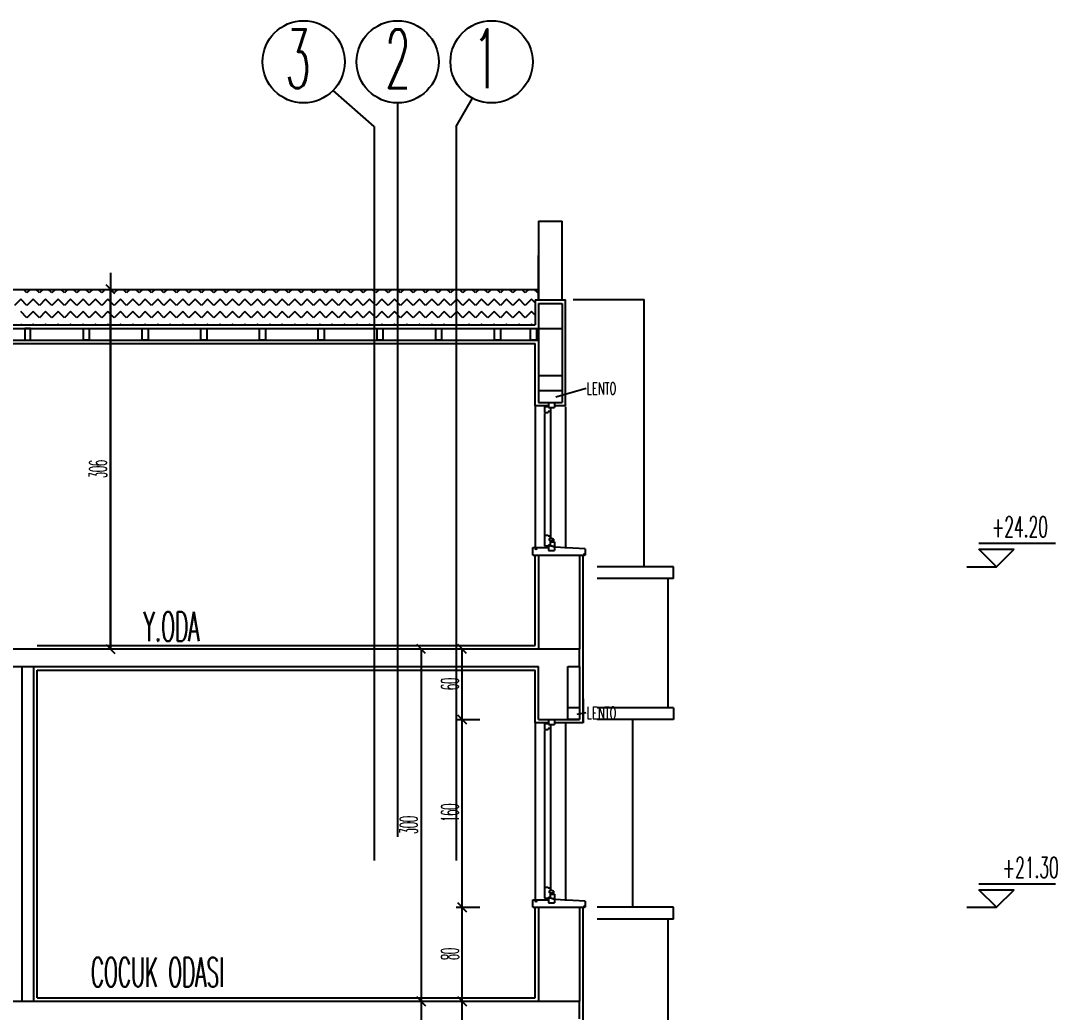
# Model space of a CAD drawing. Extents: x 78 to 306, y -397 to 18.
# Drawn here: x 278.864 to 279.0405, y -396.4504 to -396.2816 of the extents above; entities that cross this region are included whole.
import ezdxf

# ---------------------------------------------------------------- set-up
doc = ezdxf.new("R2010")
doc.units = 0
doc.header["$LTSCALE"] = 0.5
doc.header["$MEASUREMENT"] = 0
doc.linetypes.add('DASHDOT2', pattern=[0.5, 0.25, -0.125, 0, -0.125])
doc.layers.get('0').update_dxf_attribs({"linetype": 'CONTINUOUS'})
for name, color, linetype in [('AKS', 5, 'DASHDOT2'), ('DUVAR', 6, 'CONTINUOUS'), ('KAPI', 1, 'CONTINUOUS'), ('KOLON', 4, 'CONTINUOUS'), ('MERDIVEN', 3, 'CONTINUOUS'), ('OLCU', 31, 'CONTINUOUS'), ('SIVA', 7, 'CONTINUOUS'), ('TARAMA', 8, 'CONTINUOUS'), ('TEFRIS', 11, 'CONTINUOUS'), ('YESIL', 73, 'CONTINUOUS')]:
    doc.layers.add(name, color=color, linetype=linetype)
doc.styles.add('OLCU', font='romans.shx', dxfattribs={"width": 0.6, "height": 0.125})
doc.styles.add('OLCUIC', font='ROMANS.SHX', dxfattribs={"width": 0.4, "height": 0.15})

msp = doc.modelspace()

# ---------------------------------------------------------------- linework, layer by layer
at = {"color": 0, "linetype": 'ByBlock'}
for p, q in [((278.87999, -396.32806), (278.87849, -396.32656)), ((278.87849, -396.38781), (278.87999, -396.38931)), ((278.93289, -396.38931), (278.93139, -396.38781)), ((278.93989, -396.38931), (278.93839, -396.38781)), ((278.93839, -396.39981), (278.93989, -396.40131)), ((278.93989, -396.40131), (278.93839, -396.39981)), ((278.93839, -396.43181), (278.93989, -396.43331)), ((278.93989, -396.43331), (278.93839, -396.43181)), ((278.93139, -396.44781), (278.93289, -396.44931)), ((278.93289, -396.44931), (278.93139, -396.44781)), ((278.93839, -396.44781), (278.93989, -396.44931)), ((278.93989, -396.44931), (278.93839, -396.44781))]:
    msp.add_line(p, q, dxfattribs=at)
at = {"layer": 'AKS'}
for p, q in [((278.92414, -396.29956), (278.91714, -396.29347)), ((278.92814, -396.29556), (278.92814, -396.94956)), ((278.93814, -396.29956), (278.94089, -396.29476)), ((278.92414, -396.29956), (278.92414, -396.94956)), ((278.93814, -396.29956), (278.93814, -396.94956))]:
    msp.add_line(p, q, dxfattribs=at)
at = {"layer": 'DUVAR'}
for p, q in [((278.95214, -396.37256), (278.95214, -396.38856)), ((278.95214, -396.37256), (278.95914, -396.37256)), ((278.95214, -396.37256), (278.95914, -396.37256)), ((278.95914, -396.37256), (278.95914, -396.38856)), ((278.86414, -396.39156), (278.86414, -396.44856)), ((278.86614, -396.39156), (278.86614, -396.44856)), ((278.95914, -396.39856), (278.95714, -396.39856)), ((278.95914, -396.40056), (278.95714, -396.40056)), ((278.95214, -396.43256), (278.95214, -396.44856)), ((278.95214, -396.43256), (278.95914, -396.43256)), ((278.95214, -396.43256), (278.95914, -396.43256)), ((278.95914, -396.43256), (278.95914, -396.44856))]:
    msp.add_line(p, q, dxfattribs=at)
at = {"layer": 'DUVAR', "ltscale": 1.5}
for p, q in [((278.95214, -396.37256), (278.95914, -396.37256)), ((278.95214, -396.37256), (278.95914, -396.37256)), ((278.95214, -396.43256), (278.95914, -396.43256)), ((278.95214, -396.43256), (278.95914, -396.43256))]:
    msp.add_line(p, q, dxfattribs=at)
at = {"layer": 'DUVAR', "ltscale": 1.4}
for p in [(278.95914, -396.39156), (278.95714, -396.40056)]:
    msp.add_line(p, (278.95914, -396.40056), dxfattribs=at)
at = {"layer": 'KAPI', "ltscale": 1.4}
for p, q in [((278.95214, -396.31572), (278.95214, -396.32912)), ((278.95214, -396.31572), (278.95614, -396.31572)), ((278.95614, -396.32902), (278.95614, -396.31572)), ((278.79874, -396.32731), (278.95214, -396.32731))]:
    msp.add_line(p, q, dxfattribs=at)
at = {"layer": 'KAPI'}
for p, q in [((278.79814, -396.33396), (278.95214, -396.33396)), ((278.79814, -396.33596), (278.95214, -396.33596)), ((278.95154, -396.34716), (278.95154, -396.37128)), ((278.95154, -396.34716), (278.95154, -396.37128)), ((278.95674, -396.34733), (278.95674, -396.37145)), ((278.95318, -396.34843), (278.95318, -396.36915)), ((278.95318, -396.34843), (278.95318, -396.36915)), ((278.9542, -396.34817), (278.9542, -396.36932)), ((278.9542, -396.34817), (278.9542, -396.36932)), ((278.95114, -396.37128), (278.95148, -396.37128)), ((278.95114, -396.37256), (278.95114, -396.37128)), ((278.95114, -396.37128), (278.95148, -396.37128)), ((278.95114, -396.37256), (278.95114, -396.37128)), ((278.95148, -396.37143), (278.95148, -396.37128)), ((278.95148, -396.37143), (278.95148, -396.37128)), ((278.95151, -396.37128), (278.95187, -396.37128)), ((278.95151, -396.37128), (278.95187, -396.37128)), ((278.95191, -396.37143), (278.95191, -396.37128)), ((278.95191, -396.37128), (278.95386, -396.37128)), ((278.95191, -396.37143), (278.95191, -396.37128)), ((278.95191, -396.37128), (278.95386, -396.37128)), ((278.96009, -396.37149), (278.95488, -396.37124)), ((278.96009, -396.37149), (278.95488, -396.37124)), ((278.96009, -396.37149), (278.96009, -396.37256)), ((278.96009, -396.37149), (278.96009, -396.37256)), ((278.95114, -396.37256), (278.95214, -396.37256)), ((278.95114, -396.37256), (278.95214, -396.37256)), ((278.95914, -396.37256), (278.95984, -396.37256)), ((278.95914, -396.37256), (278.95984, -396.37256)), ((278.95998, -396.37256), (278.95983, -396.37256)), ((278.95998, -396.37256), (278.95983, -396.37256)), ((278.95999, -396.37239), (278.95999, -396.37256)), ((278.95999, -396.37239), (278.95999, -396.37256)), ((278.95999, -396.37256), (278.96009, -396.37256)), ((278.95999, -396.37256), (278.96009, -396.37256)), ((278.95154, -396.40116), (278.95154, -396.43128)), ((278.95154, -396.40116), (278.95154, -396.43128)), ((278.95674, -396.40133), (278.95674, -396.43145)), ((278.95318, -396.40243), (278.95318, -396.42915)), ((278.95318, -396.40243), (278.95318, -396.42915)), ((278.9542, -396.40217), (278.9542, -396.42932)), ((278.9542, -396.40217), (278.9542, -396.42932)), ((278.95114, -396.43128), (278.95148, -396.43128)), ((278.95114, -396.43256), (278.95114, -396.43128)), ((278.95114, -396.43128), (278.95148, -396.43128)), ((278.95114, -396.43256), (278.95114, -396.43128)), ((278.95148, -396.43143), (278.95148, -396.43128)), ((278.95148, -396.43143), (278.95148, -396.43128)), ((278.95151, -396.43128), (278.95187, -396.43128)), ((278.95151, -396.43128), (278.95187, -396.43128)), ((278.95191, -396.43143), (278.95191, -396.43128)), ((278.95191, -396.43128), (278.95386, -396.43128)), ((278.95191, -396.43143), (278.95191, -396.43128)), ((278.95191, -396.43128), (278.95386, -396.43128)), ((278.96009, -396.43149), (278.95488, -396.43124)), ((278.96009, -396.43149), (278.95488, -396.43124)), ((278.96009, -396.43149), (278.96009, -396.43256)), ((278.96009, -396.43149), (278.96009, -396.43256)), ((278.95114, -396.43256), (278.95214, -396.43256)), ((278.95114, -396.43256), (278.95214, -396.43256)), ((278.95914, -396.43256), (278.95984, -396.43256)), ((278.95914, -396.43256), (278.95984, -396.43256)), ((278.95998, -396.43256), (278.95983, -396.43256)), ((278.95998, -396.43256), (278.95983, -396.43256)), ((278.95999, -396.43239), (278.95999, -396.43256)), ((278.95999, -396.43239), (278.95999, -396.43256)), ((278.95999, -396.43256), (278.96009, -396.43256)), ((278.95999, -396.43256), (278.96009, -396.43256))]:
    msp.add_line(p, q, dxfattribs=at)
for centre, radius, start, end in [((278.9517, -396.37131), 0.000242, 208.773, 331.227), ((278.9517, -396.37131), 0.000242, 208.773, 331.227), ((278.95999, -396.37256), 0.00017, 90, 180), ((278.95999, -396.37256), 0.00017, 90, 180), ((278.9517, -396.43131), 0.000242, 208.773, 331.227), ((278.9517, -396.43131), 0.000242, 208.773, 331.227), ((278.95999, -396.43256), 0.00017, 90, 180), ((278.95999, -396.43256), 0.00017, 90, 180)]:
    msp.add_arc(centre, radius, start, end, dxfattribs=at)
at = {"layer": 'KOLON'}
for p, q in [((278.95214, -396.32972), (278.95214, -396.34656)), ((278.95214, -396.32972), (278.95614, -396.32972)), ((278.95614, -396.32972), (278.95614, -396.34656)), ((278.95214, -396.33396), (278.95614, -396.33396)), ((278.95214, -396.34196), (278.95614, -396.34196)), ((278.95214, -396.34456), (278.95614, -396.34456)), ((278.95214, -396.34656), (278.95614, -396.34656)), ((278.79314, -396.38856), (278.95914, -396.38856)), ((278.95914, -396.39156), (278.95914, -396.38856)), ((278.84014, -396.39156), (278.95214, -396.39156)), ((278.95214, -396.40056), (278.95214, -396.39156)), ((278.95714, -396.39156), (278.95914, -396.39156)), ((278.95714, -396.40056), (278.95714, -396.39156)), ((278.95214, -396.40056), (278.95714, -396.40056)), ((278.79314, -396.44856), (278.95914, -396.44856)), ((278.95914, -396.45156), (278.95914, -396.44856))]:
    msp.add_line(p, q, dxfattribs=at)
at = {"layer": 'MERDIVEN', "ltscale": 1.4}
for p, q in [((278.95214, -396.32912), (278.95214, -396.32545)), ((278.95614, -396.32912), (278.95614, -396.32545)), ((278.86564, -396.33396), (278.86464, -396.33396)), ((278.86464, -396.33396), (278.86464, -396.33596)), ((278.86564, -396.33596), (278.86564, -396.33396)), ((278.87464, -396.33396), (278.87564, -396.33396)), ((278.87464, -396.33596), (278.87464, -396.33396)), ((278.87564, -396.33396), (278.87564, -396.33596)), ((278.88464, -396.33396), (278.88564, -396.33396)), ((278.88464, -396.33596), (278.88464, -396.33396)), ((278.88564, -396.33396), (278.88564, -396.33596)), ((278.89464, -396.33396), (278.89564, -396.33396)), ((278.89464, -396.33596), (278.89464, -396.33396)), ((278.89564, -396.33396), (278.89564, -396.33596)), ((278.90464, -396.33396), (278.90564, -396.33396)), ((278.90464, -396.33596), (278.90464, -396.33396)), ((278.90564, -396.33396), (278.90564, -396.33596)), ((278.91464, -396.33396), (278.91564, -396.33396)), ((278.91464, -396.33596), (278.91464, -396.33396)), ((278.91564, -396.33396), (278.91564, -396.33596)), ((278.92464, -396.33396), (278.92564, -396.33396)), ((278.92464, -396.33596), (278.92464, -396.33396)), ((278.92564, -396.33396), (278.92564, -396.33596)), ((278.93464, -396.33396), (278.93564, -396.33396)), ((278.93464, -396.33596), (278.93464, -396.33396)), ((278.93564, -396.33396), (278.93564, -396.33596)), ((278.94464, -396.33396), (278.94564, -396.33396)), ((278.94464, -396.33596), (278.94464, -396.33396)), ((278.94564, -396.33396), (278.94564, -396.33596)), ((278.95079, -396.33396), (278.95179, -396.33396)), ((278.95079, -396.33596), (278.95079, -396.33396)), ((278.95179, -396.33396), (278.95179, -396.33596)), ((278.86464, -396.33596), (278.86564, -396.33596)), ((278.87564, -396.33596), (278.87464, -396.33596)), ((278.88564, -396.33596), (278.88464, -396.33596)), ((278.89564, -396.33596), (278.89464, -396.33596)), ((278.90564, -396.33596), (278.90464, -396.33596)), ((278.91564, -396.33596), (278.91464, -396.33596)), ((278.92564, -396.33596), (278.92464, -396.33596)), ((278.93564, -396.33596), (278.93464, -396.33596)), ((278.94564, -396.33596), (278.94464, -396.33596)), ((278.95179, -396.33596), (278.95079, -396.33596))]:
    msp.add_line(p, q, dxfattribs=at)
at = {"layer": 'MERDIVEN'}
for p, q in [((278.95318, -396.34724), (278.95318, -396.34826)), ((278.95318, -396.34724), (278.95386, -396.34724)), ((278.95318, -396.34724), (278.95318, -396.34826)), ((278.95318, -396.34724), (278.95386, -396.34724)), ((278.95386, -396.34656), (278.95386, -396.34741)), ((278.95386, -396.34656), (278.95386, -396.34741)), ((278.95386, -396.34741), (278.95488, -396.34741)), ((278.95386, -396.34741), (278.9542, -396.34741)), ((278.95386, -396.34741), (278.95488, -396.34741)), ((278.95386, -396.34741), (278.9542, -396.34741)), ((278.9542, -396.34741), (278.9542, -396.34809)), ((278.9542, -396.34741), (278.9542, -396.34741)), ((278.9542, -396.34741), (278.9542, -396.34809)), ((278.9542, -396.34741), (278.9542, -396.34741)), ((278.95488, -396.34656), (278.95488, -396.34741)), ((278.95488, -396.34656), (278.95488, -396.34741)), ((278.95318, -396.34826), (278.95378, -396.34826)), ((278.95318, -396.34826), (278.95378, -396.34826)), ((278.9542, -396.34809), (278.95378, -396.34809)), ((278.95378, -396.34809), (278.95378, -396.34826)), ((278.9542, -396.34809), (278.95378, -396.34809)), ((278.95378, -396.34809), (278.95378, -396.34826)), ((278.95318, -396.36915), (278.95378, -396.36915)), ((278.95318, -396.36915), (278.95318, -396.37102)), ((278.95318, -396.36915), (278.95378, -396.36915)), ((278.95318, -396.36915), (278.95318, -396.37102)), ((278.95378, -396.36932), (278.95378, -396.36915)), ((278.95378, -396.36932), (278.95378, -396.36915)), ((278.9542, -396.36932), (278.95378, -396.36932)), ((278.9542, -396.36932), (278.95378, -396.36932)), ((278.95395, -396.36974), (278.95395, -396.37008)), ((278.9542, -396.36974), (278.95395, -396.36974)), ((278.95395, -396.36974), (278.95395, -396.37008)), ((278.9542, -396.36974), (278.95395, -396.36974)), ((278.9542, -396.37008), (278.95395, -396.37008)), ((278.9542, -396.37008), (278.95395, -396.37008)), ((278.9542, -396.36932), (278.9542, -396.36974)), ((278.9542, -396.36932), (278.9542, -396.36974)), ((278.95471, -396.36983), (278.9542, -396.36966)), ((278.95471, -396.36983), (278.9542, -396.36966)), ((278.9542, -396.37008), (278.9542, -396.37034)), ((278.9542, -396.37008), (278.9542, -396.37034)), ((278.95471, -396.37017), (278.9542, -396.37017)), ((278.95471, -396.37017), (278.9542, -396.37017)), ((278.9542, -396.37034), (278.95488, -396.37034)), ((278.9542, -396.37085), (278.9542, -396.37034)), ((278.9542, -396.37034), (278.95488, -396.37034)), ((278.9542, -396.37085), (278.9542, -396.37034)), ((278.95471, -396.36983), (278.95471, -396.37017)), ((278.95471, -396.36983), (278.95471, -396.37017)), ((278.95488, -396.37034), (278.95488, -396.37114)), ((278.95488, -396.37034), (278.95488, -396.37114)), ((278.95318, -396.37102), (278.95386, -396.37102)), ((278.95318, -396.37102), (278.95386, -396.37102)), ((278.95386, -396.37085), (278.95386, -396.37136)), ((278.95386, -396.37085), (278.9542, -396.37085)), ((278.95386, -396.37085), (278.95386, -396.37136)), ((278.95386, -396.37085), (278.9542, -396.37085)), ((278.95386, -396.37093), (278.95412, -396.37093)), ((278.95386, -396.37093), (278.95412, -396.37093)), ((278.95386, -396.37136), (278.95386, -396.37178)), ((278.95386, -396.37136), (278.95386, -396.37178)), ((278.95386, -396.37178), (278.95488, -396.37178)), ((278.95386, -396.37178), (278.95488, -396.37178)), ((278.95488, -396.37117), (278.95488, -396.37144)), ((278.95488, -396.37117), (278.95488, -396.37144)), ((278.95488, -396.37144), (278.95488, -396.37178)), ((278.95488, -396.37144), (278.95488, -396.37178)), ((278.95318, -396.40124), (278.95318, -396.40226)), ((278.95318, -396.40124), (278.95386, -396.40124)), ((278.95318, -396.40124), (278.95318, -396.40226)), ((278.95318, -396.40124), (278.95386, -396.40124)), ((278.9542, -396.40209), (278.95378, -396.40209)), ((278.95378, -396.40209), (278.95378, -396.40226)), ((278.9542, -396.40209), (278.95378, -396.40209)), ((278.95378, -396.40209), (278.95378, -396.40226)), ((278.95386, -396.40056), (278.95386, -396.40141)), ((278.95386, -396.40056), (278.95386, -396.40141)), ((278.95386, -396.40141), (278.95488, -396.40141)), ((278.95386, -396.40141), (278.9542, -396.40141)), ((278.95386, -396.40141), (278.95488, -396.40141)), ((278.95386, -396.40141), (278.9542, -396.40141)), ((278.9542, -396.40141), (278.9542, -396.40209)), ((278.9542, -396.40141), (278.9542, -396.40141)), ((278.9542, -396.40141), (278.9542, -396.40209)), ((278.9542, -396.40141), (278.9542, -396.40141)), ((278.95488, -396.40056), (278.95488, -396.40141)), ((278.95488, -396.40056), (278.95488, -396.40141)), ((278.95318, -396.40226), (278.95378, -396.40226)), ((278.95318, -396.40226), (278.95378, -396.40226)), ((278.95318, -396.42915), (278.95378, -396.42915)), ((278.95318, -396.42915), (278.95318, -396.43102)), ((278.95318, -396.42915), (278.95378, -396.42915)), ((278.95318, -396.42915), (278.95318, -396.43102)), ((278.95378, -396.42932), (278.95378, -396.42915)), ((278.95378, -396.42932), (278.95378, -396.42915)), ((278.9542, -396.42932), (278.95378, -396.42932)), ((278.9542, -396.42932), (278.95378, -396.42932)), ((278.95395, -396.42974), (278.95395, -396.43008)), ((278.9542, -396.42974), (278.95395, -396.42974)), ((278.95395, -396.42974), (278.95395, -396.43008)), ((278.9542, -396.42974), (278.95395, -396.42974)), ((278.9542, -396.43008), (278.95395, -396.43008)), ((278.9542, -396.43008), (278.95395, -396.43008)), ((278.9542, -396.42932), (278.9542, -396.42974)), ((278.9542, -396.42932), (278.9542, -396.42974)), ((278.95471, -396.42983), (278.9542, -396.42966)), ((278.95471, -396.42983), (278.9542, -396.42966)), ((278.9542, -396.43008), (278.9542, -396.43034)), ((278.9542, -396.43008), (278.9542, -396.43034)), ((278.95471, -396.43017), (278.9542, -396.43017)), ((278.95471, -396.43017), (278.9542, -396.43017)), ((278.9542, -396.43034), (278.95488, -396.43034)), ((278.9542, -396.43085), (278.9542, -396.43034)), ((278.9542, -396.43034), (278.95488, -396.43034)), ((278.9542, -396.43085), (278.9542, -396.43034)), ((278.95471, -396.42983), (278.95471, -396.43017)), ((278.95471, -396.42983), (278.95471, -396.43017)), ((278.95488, -396.43034), (278.95488, -396.43114)), ((278.95488, -396.43034), (278.95488, -396.43114)), ((278.95318, -396.43102), (278.95386, -396.43102)), ((278.95318, -396.43102), (278.95386, -396.43102)), ((278.95386, -396.43085), (278.95386, -396.43136)), ((278.95386, -396.43085), (278.9542, -396.43085)), ((278.95386, -396.43085), (278.95386, -396.43136)), ((278.95386, -396.43085), (278.9542, -396.43085)), ((278.95386, -396.43093), (278.95412, -396.43093)), ((278.95386, -396.43093), (278.95412, -396.43093)), ((278.95386, -396.43136), (278.95386, -396.43178)), ((278.95386, -396.43136), (278.95386, -396.43178)), ((278.95386, -396.43178), (278.95488, -396.43178)), ((278.95386, -396.43178), (278.95488, -396.43178)), ((278.95488, -396.43117), (278.95488, -396.43144)), ((278.95488, -396.43117), (278.95488, -396.43144)), ((278.95488, -396.43144), (278.95488, -396.43178)), ((278.95488, -396.43144), (278.95488, -396.43178))]:
    msp.add_line(p, q, dxfattribs=at)
at = {"layer": 'OLCU', "ltscale": 1.4}
for p, q in [((278.95214, -396.32545), (278.95214, -396.32156)), ((278.95614, -396.32545), (278.95614, -396.32156))]:
    msp.add_line(p, q, dxfattribs=at)
at = {"layer": 'OLCU'}
for p, q in [((279.02714, -396.37056), (279.04014, -396.37056)), ((279.03014, -396.37456), (279.02714, -396.37156)), ((279.02714, -396.37156), (279.03314, -396.37156)), ((279.03014, -396.37456), (279.03314, -396.37156)), ((279.02506, -396.37456), (279.03014, -396.37456)), ((279.02714, -396.42856), (279.04014, -396.42856)), ((279.03014, -396.43256), (279.02714, -396.42956)), ((279.02714, -396.42956), (279.03314, -396.42956)), ((279.03014, -396.43256), (279.03314, -396.42956)), ((279.02506, -396.43256), (279.03014, -396.43256))]:
    msp.add_line(p, q, dxfattribs=at)
at = {"layer": 'SIVA', "ltscale": 1.4}
for p, q in [((278.95154, -396.32912), (278.95154, -396.33336)), ((278.95154, -396.32912), (278.95674, -396.32912)), ((278.95674, -396.34716), (278.95674, -396.32912)), ((278.79874, -396.33336), (278.95154, -396.33336)), ((278.84074, -396.33656), (278.95154, -396.33656)), ((278.95154, -396.34716), (278.95154, -396.33656)), ((278.95154, -396.38796), (278.95154, -396.37256)), ((278.95974, -396.38856), (278.95974, -396.37256)), ((278.86674, -396.38796), (278.95154, -396.38796)), ((278.95974, -396.40116), (278.95974, -396.38856)), ((278.86674, -396.44796), (278.86674, -396.39216)), ((278.86674, -396.39216), (278.95154, -396.39216)), ((278.95154, -396.40116), (278.95154, -396.39216)), ((278.95154, -396.40116), (278.95154, -396.39547)), ((278.95974, -396.39707), (278.95974, -396.40116)), ((278.95974, -396.39707), (278.95974, -396.40116)), ((278.95974, -396.40116), (278.95488, -396.40116)), ((278.95974, -396.40116), (278.95488, -396.40116)), ((278.95154, -396.44796), (278.95154, -396.43256)), ((278.95974, -396.44856), (278.95974, -396.43256)), ((278.86674, -396.44796), (278.95154, -396.44796)), ((278.95974, -396.46116), (278.95974, -396.44856))]:
    msp.add_line(p, q, dxfattribs=at)
at = {"layer": 'SIVA'}
for p, q in [((278.95386, -396.34716), (278.95154, -396.34716)), ((278.95386, -396.34716), (278.95154, -396.34716)), ((278.95674, -396.34716), (278.95488, -396.34716)), ((278.95386, -396.40116), (278.95154, -396.40116)), ((278.95386, -396.40116), (278.95154, -396.40116)), ((278.95974, -396.40116), (278.95488, -396.40116)), ((278.95974, -396.40116), (278.95488, -396.40116))]:
    msp.add_line(p, q, dxfattribs=at)
at = {"layer": 'TARAMA', "ltscale": 1.4}
for p, q in [((278.86503, -396.32792), (278.86441, -396.32731)), ((278.86564, -396.32731), (278.86503, -396.32792)), ((278.86715, -396.32792), (278.86654, -396.32731)), ((278.86776, -396.32731), (278.86715, -396.32792)), ((278.86927, -396.32792), (278.86866, -396.32731)), ((278.86988, -396.32731), (278.86927, -396.32792)), ((278.87139, -396.32792), (278.87078, -396.32731)), ((278.872, -396.32731), (278.87139, -396.32792)), ((278.87351, -396.32792), (278.8729, -396.32731)), ((278.87412, -396.32731), (278.87351, -396.32792)), ((278.87563, -396.32792), (278.87502, -396.32731)), ((278.87624, -396.32731), (278.87563, -396.32792)), ((278.87775, -396.32792), (278.87714, -396.32731)), ((278.87836, -396.32731), (278.87775, -396.32792)), ((278.87987, -396.32792), (278.87926, -396.32731)), ((278.88048, -396.32731), (278.87987, -396.32792)), ((278.882, -396.32792), (278.88139, -396.32731)), ((278.88261, -396.32731), (278.882, -396.32792)), ((278.88412, -396.32792), (278.88351, -396.32731)), ((278.88473, -396.32731), (278.88412, -396.32792)), ((278.88624, -396.32792), (278.88563, -396.32731)), ((278.88685, -396.32731), (278.88624, -396.32792)), ((278.88836, -396.32792), (278.88775, -396.32731)), ((278.88897, -396.32731), (278.88836, -396.32792)), ((278.89048, -396.32792), (278.88987, -396.32731)), ((278.89109, -396.32731), (278.89048, -396.32792)), ((278.8926, -396.32792), (278.89199, -396.32731)), ((278.89321, -396.32731), (278.8926, -396.32792)), ((278.89472, -396.32792), (278.89411, -396.32731)), ((278.89533, -396.32731), (278.89472, -396.32792)), ((278.89684, -396.32792), (278.89623, -396.32731)), ((278.89746, -396.32731), (278.89684, -396.32792)), ((278.89897, -396.32792), (278.89836, -396.32731)), ((278.89958, -396.32731), (278.89897, -396.32792)), ((278.90109, -396.32792), (278.90048, -396.32731)), ((278.9017, -396.32731), (278.90109, -396.32792)), ((278.90321, -396.32792), (278.9026, -396.32731)), ((278.90382, -396.32731), (278.90321, -396.32792)), ((278.90533, -396.32792), (278.90472, -396.32731)), ((278.90594, -396.32731), (278.90533, -396.32792)), ((278.90745, -396.32792), (278.90684, -396.32731)), ((278.90806, -396.32731), (278.90745, -396.32792)), ((278.90957, -396.32792), (278.90896, -396.32731)), ((278.91018, -396.32731), (278.90957, -396.32792)), ((278.91169, -396.32792), (278.91108, -396.32731)), ((278.9123, -396.32731), (278.91169, -396.32792)), ((278.91382, -396.32792), (278.91321, -396.32731)), ((278.91443, -396.32731), (278.91382, -396.32792)), ((278.91594, -396.32792), (278.91533, -396.32731)), ((278.91655, -396.32731), (278.91594, -396.32792)), ((278.91806, -396.32792), (278.91745, -396.32731)), ((278.91867, -396.32731), (278.91806, -396.32792)), ((278.92018, -396.32792), (278.91957, -396.32731)), ((278.92079, -396.32731), (278.92018, -396.32792)), ((278.9223, -396.32792), (278.92169, -396.32731)), ((278.92291, -396.32731), (278.9223, -396.32792)), ((278.92442, -396.32792), (278.92381, -396.32731)), ((278.92503, -396.32731), (278.92442, -396.32792)), ((278.92654, -396.32792), (278.92593, -396.32731)), ((278.92715, -396.32731), (278.92654, -396.32792)), ((278.92866, -396.32792), (278.92805, -396.32731)), ((278.92928, -396.32731), (278.92866, -396.32792)), ((278.93079, -396.32792), (278.93018, -396.32731)), ((278.9314, -396.32731), (278.93079, -396.32792)), ((278.93291, -396.32792), (278.9323, -396.32731)), ((278.93352, -396.32731), (278.93291, -396.32792)), ((278.93503, -396.32792), (278.93442, -396.32731)), ((278.93564, -396.32731), (278.93503, -396.32792)), ((278.93715, -396.32792), (278.93654, -396.32731)), ((278.93776, -396.32731), (278.93715, -396.32792)), ((278.93927, -396.32792), (278.93866, -396.32731)), ((278.93988, -396.32731), (278.93927, -396.32792)), ((278.94139, -396.32792), (278.94078, -396.32731)), ((278.942, -396.32731), (278.94139, -396.32792)), ((278.94351, -396.32792), (278.9429, -396.32731)), ((278.94412, -396.32731), (278.94351, -396.32792)), ((278.94564, -396.32792), (278.94502, -396.32731)), ((278.94625, -396.32731), (278.94564, -396.32792)), ((278.94776, -396.32792), (278.94715, -396.32731)), ((278.94837, -396.32731), (278.94776, -396.32792)), ((278.94988, -396.32792), (278.94927, -396.32731)), ((278.95049, -396.32731), (278.94988, -396.32792)), ((278.952, -396.32792), (278.95139, -396.32731)), ((278.95214, -396.32778), (278.952, -396.32792)), ((278.86396, -396.32898), (278.8629, -396.33004)), ((278.86503, -396.33004), (278.86396, -396.32898)), ((278.86609, -396.32898), (278.86503, -396.33004)), ((278.86715, -396.33004), (278.86609, -396.32898)), ((278.86821, -396.32898), (278.86715, -396.33004)), ((278.86927, -396.33004), (278.86821, -396.32898)), ((278.87033, -396.32898), (278.86927, -396.33004)), ((278.87139, -396.33004), (278.87033, -396.32898)), ((278.87245, -396.32898), (278.87139, -396.33004)), ((278.87351, -396.33004), (278.87245, -396.32898)), ((278.87457, -396.32898), (278.87351, -396.33004)), ((278.87563, -396.33004), (278.87457, -396.32898)), ((278.87669, -396.32898), (278.87563, -396.33004)), ((278.87775, -396.33004), (278.87669, -396.32898)), ((278.87881, -396.32898), (278.87775, -396.33004)), ((278.87987, -396.33004), (278.87881, -396.32898)), ((278.88093, -396.32898), (278.87987, -396.33004)), ((278.882, -396.33004), (278.88093, -396.32898)), ((278.88306, -396.32898), (278.882, -396.33004)), ((278.88412, -396.33004), (278.88306, -396.32898)), ((278.88518, -396.32898), (278.88412, -396.33004)), ((278.88624, -396.33004), (278.88518, -396.32898)), ((278.8873, -396.32898), (278.88624, -396.33004)), ((278.88836, -396.33004), (278.8873, -396.32898)), ((278.88942, -396.32898), (278.88836, -396.33004)), ((278.89048, -396.33004), (278.88942, -396.32898)), ((278.89154, -396.32898), (278.89048, -396.33004)), ((278.8926, -396.33004), (278.89154, -396.32898)), ((278.89366, -396.32898), (278.8926, -396.33004)), ((278.89472, -396.33004), (278.89366, -396.32898)), ((278.89578, -396.32898), (278.89472, -396.33004)), ((278.89684, -396.33004), (278.89578, -396.32898)), ((278.89791, -396.32898), (278.89684, -396.33004)), ((278.89897, -396.33004), (278.89791, -396.32898)), ((278.90003, -396.32898), (278.89897, -396.33004)), ((278.90109, -396.33004), (278.90003, -396.32898)), ((278.90215, -396.32898), (278.90109, -396.33004)), ((278.90321, -396.33004), (278.90215, -396.32898)), ((278.90427, -396.32898), (278.90321, -396.33004)), ((278.90533, -396.33004), (278.90427, -396.32898)), ((278.90639, -396.32898), (278.90533, -396.33004)), ((278.90745, -396.33004), (278.90639, -396.32898)), ((278.90851, -396.32898), (278.90745, -396.33004)), ((278.90957, -396.33004), (278.90851, -396.32898)), ((278.91063, -396.32898), (278.90957, -396.33004)), ((278.91169, -396.33004), (278.91063, -396.32898)), ((278.91275, -396.32898), (278.91169, -396.33004)), ((278.91382, -396.33004), (278.91275, -396.32898)), ((278.91488, -396.32898), (278.91382, -396.33004)), ((278.91594, -396.33004), (278.91488, -396.32898)), ((278.917, -396.32898), (278.91594, -396.33004)), ((278.91806, -396.33004), (278.917, -396.32898)), ((278.91912, -396.32898), (278.91806, -396.33004)), ((278.92018, -396.33004), (278.91912, -396.32898)), ((278.92124, -396.32898), (278.92018, -396.33004)), ((278.9223, -396.33004), (278.92124, -396.32898)), ((278.92336, -396.32898), (278.9223, -396.33004)), ((278.92442, -396.33004), (278.92336, -396.32898)), ((278.92548, -396.32898), (278.92442, -396.33004)), ((278.92654, -396.33004), (278.92548, -396.32898)), ((278.9276, -396.32898), (278.92654, -396.33004)), ((278.92866, -396.33004), (278.9276, -396.32898)), ((278.92973, -396.32898), (278.92866, -396.33004)), ((278.93079, -396.33004), (278.92973, -396.32898)), ((278.93185, -396.32898), (278.93079, -396.33004)), ((278.93291, -396.33004), (278.93185, -396.32898)), ((278.93397, -396.32898), (278.93291, -396.33004)), ((278.93503, -396.33004), (278.93397, -396.32898)), ((278.93609, -396.32898), (278.93503, -396.33004)), ((278.93715, -396.33004), (278.93609, -396.32898)), ((278.93821, -396.32898), (278.93715, -396.33004)), ((278.93927, -396.33004), (278.93821, -396.32898)), ((278.94033, -396.32898), (278.93927, -396.33004)), ((278.94139, -396.33004), (278.94033, -396.32898)), ((278.94245, -396.32898), (278.94139, -396.33004)), ((278.94351, -396.33004), (278.94245, -396.32898)), ((278.94457, -396.32898), (278.94351, -396.33004)), ((278.94564, -396.33004), (278.94457, -396.32898)), ((278.9467, -396.32898), (278.94564, -396.33004)), ((278.94776, -396.33004), (278.9467, -396.32898)), ((278.94882, -396.32898), (278.94776, -396.33004)), ((278.94988, -396.33004), (278.94882, -396.32898)), ((278.95094, -396.32898), (278.94988, -396.33004)), ((278.95154, -396.32959), (278.95094, -396.32898)), ((278.95804, -396.32902), (278.97014, -396.32902)), ((278.97014, -396.37456), (278.97014, -396.32902)), ((278.86503, -396.33216), (278.86396, -396.3311)), ((278.86609, -396.3311), (278.86503, -396.33216)), ((278.86715, -396.33216), (278.86609, -396.3311)), ((278.86821, -396.3311), (278.86715, -396.33216)), ((278.86927, -396.33216), (278.86821, -396.3311)), ((278.87033, -396.3311), (278.86927, -396.33216)), ((278.87139, -396.33216), (278.87033, -396.3311)), ((278.87245, -396.3311), (278.87139, -396.33216)), ((278.87351, -396.33216), (278.87245, -396.3311)), ((278.87457, -396.3311), (278.87351, -396.33216)), ((278.87563, -396.33216), (278.87457, -396.3311)), ((278.87669, -396.3311), (278.87563, -396.33216)), ((278.87775, -396.33216), (278.87669, -396.3311)), ((278.87881, -396.3311), (278.87775, -396.33216)), ((278.87987, -396.33216), (278.87881, -396.3311)), ((278.88093, -396.3311), (278.87987, -396.33216)), ((278.882, -396.33216), (278.88093, -396.3311)), ((278.88306, -396.3311), (278.882, -396.33216)), ((278.88412, -396.33216), (278.88306, -396.3311)), ((278.88518, -396.3311), (278.88412, -396.33216)), ((278.88624, -396.33216), (278.88518, -396.3311)), ((278.8873, -396.3311), (278.88624, -396.33216)), ((278.88836, -396.33216), (278.8873, -396.3311)), ((278.88942, -396.3311), (278.88836, -396.33216)), ((278.89048, -396.33216), (278.88942, -396.3311)), ((278.89154, -396.3311), (278.89048, -396.33216)), ((278.8926, -396.33216), (278.89154, -396.3311)), ((278.89366, -396.3311), (278.8926, -396.33216)), ((278.89472, -396.33216), (278.89366, -396.3311)), ((278.89578, -396.3311), (278.89472, -396.33216)), ((278.89684, -396.33216), (278.89578, -396.3311)), ((278.89791, -396.3311), (278.89684, -396.33216)), ((278.89897, -396.33216), (278.89791, -396.3311)), ((278.90003, -396.3311), (278.89897, -396.33216)), ((278.90109, -396.33216), (278.90003, -396.3311)), ((278.90215, -396.3311), (278.90109, -396.33216)), ((278.90321, -396.33216), (278.90215, -396.3311)), ((278.90427, -396.3311), (278.90321, -396.33216)), ((278.90533, -396.33216), (278.90427, -396.3311)), ((278.90639, -396.3311), (278.90533, -396.33216)), ((278.90745, -396.33216), (278.90639, -396.3311)), ((278.90851, -396.3311), (278.90745, -396.33216)), ((278.90957, -396.33216), (278.90851, -396.3311)), ((278.91063, -396.3311), (278.90957, -396.33216)), ((278.91169, -396.33216), (278.91063, -396.3311)), ((278.91275, -396.3311), (278.91169, -396.33216)), ((278.91382, -396.33216), (278.91275, -396.3311)), ((278.91488, -396.3311), (278.91382, -396.33216)), ((278.91594, -396.33216), (278.91488, -396.3311)), ((278.917, -396.3311), (278.91594, -396.33216)), ((278.91806, -396.33216), (278.917, -396.3311)), ((278.91912, -396.3311), (278.91806, -396.33216)), ((278.92018, -396.33216), (278.91912, -396.3311)), ((278.92124, -396.3311), (278.92018, -396.33216)), ((278.9223, -396.33216), (278.92124, -396.3311)), ((278.92336, -396.3311), (278.9223, -396.33216)), ((278.92442, -396.33216), (278.92336, -396.3311)), ((278.92548, -396.3311), (278.92442, -396.33216)), ((278.92654, -396.33216), (278.92548, -396.3311)), ((278.9276, -396.3311), (278.92654, -396.33216)), ((278.92866, -396.33216), (278.9276, -396.3311)), ((278.92973, -396.3311), (278.92866, -396.33216)), ((278.93079, -396.33216), (278.92973, -396.3311)), ((278.93185, -396.3311), (278.93079, -396.33216)), ((278.93291, -396.33216), (278.93185, -396.3311)), ((278.93397, -396.3311), (278.93291, -396.33216)), ((278.93503, -396.33216), (278.93397, -396.3311)), ((278.93609, -396.3311), (278.93503, -396.33216)), ((278.93715, -396.33216), (278.93609, -396.3311)), ((278.93821, -396.3311), (278.93715, -396.33216)), ((278.93927, -396.33216), (278.93821, -396.3311)), ((278.94033, -396.3311), (278.93927, -396.33216)), ((278.94139, -396.33216), (278.94033, -396.3311)), ((278.94245, -396.3311), (278.94139, -396.33216)), ((278.94351, -396.33216), (278.94245, -396.3311)), ((278.94457, -396.3311), (278.94351, -396.33216)), ((278.94564, -396.33216), (278.94457, -396.3311)), ((278.9467, -396.3311), (278.94564, -396.33216)), ((278.94776, -396.33216), (278.9467, -396.3311)), ((278.94882, -396.3311), (278.94776, -396.33216)), ((278.94988, -396.33216), (278.94882, -396.3311)), ((278.95094, -396.3311), (278.94988, -396.33216)), ((278.95154, -396.33171), (278.95094, -396.3311)), ((278.8641, -396.33336), (278.86396, -396.33322)), ((278.86609, -396.33322), (278.86595, -396.33336)), ((278.86622, -396.33336), (278.86609, -396.33322)), ((278.86821, -396.33322), (278.86807, -396.33336)), ((278.86834, -396.33336), (278.86821, -396.33322)), ((278.87033, -396.33322), (278.87019, -396.33336)), ((278.87046, -396.33336), (278.87033, -396.33322)), ((278.87245, -396.33322), (278.87231, -396.33336)), ((278.87259, -396.33336), (278.87245, -396.33322)), ((278.87457, -396.33322), (278.87443, -396.33336)), ((278.87471, -396.33336), (278.87457, -396.33322)), ((278.87669, -396.33322), (278.87656, -396.33336)), ((278.87683, -396.33336), (278.87669, -396.33322)), ((278.87881, -396.33322), (278.87868, -396.33336)), ((278.87895, -396.33336), (278.87881, -396.33322)), ((278.88093, -396.33322), (278.8808, -396.33336)), ((278.88107, -396.33336), (278.88093, -396.33322)), ((278.88306, -396.33322), (278.88292, -396.33336)), ((278.88319, -396.33336), (278.88306, -396.33322)), ((278.88518, -396.33322), (278.88504, -396.33336)), ((278.88531, -396.33336), (278.88518, -396.33322)), ((278.8873, -396.33322), (278.88716, -396.33336)), ((278.88744, -396.33336), (278.8873, -396.33322)), ((278.88942, -396.33322), (278.88928, -396.33336)), ((278.88956, -396.33336), (278.88942, -396.33322)), ((278.89154, -396.33322), (278.89141, -396.33336)), ((278.89168, -396.33336), (278.89154, -396.33322)), ((278.89366, -396.33322), (278.89353, -396.33336)), ((278.8938, -396.33336), (278.89366, -396.33322)), ((278.89578, -396.33322), (278.89565, -396.33336)), ((278.89592, -396.33336), (278.89578, -396.33322)), ((278.89791, -396.33322), (278.89777, -396.33336)), ((278.89804, -396.33336), (278.89791, -396.33322)), ((278.90003, -396.33322), (278.89989, -396.33336)), ((278.90016, -396.33336), (278.90003, -396.33322)), ((278.90215, -396.33322), (278.90201, -396.33336)), ((278.90228, -396.33336), (278.90215, -396.33322)), ((278.90427, -396.33322), (278.90413, -396.33336)), ((278.90441, -396.33336), (278.90427, -396.33322)), ((278.90639, -396.33322), (278.90625, -396.33336)), ((278.90653, -396.33336), (278.90639, -396.33322)), ((278.90851, -396.33322), (278.90838, -396.33336)), ((278.90865, -396.33336), (278.90851, -396.33322)), ((278.91063, -396.33322), (278.9105, -396.33336)), ((278.91077, -396.33336), (278.91063, -396.33322)), ((278.91275, -396.33322), (278.91262, -396.33336)), ((278.91289, -396.33336), (278.91275, -396.33322)), ((278.91488, -396.33322), (278.91474, -396.33336)), ((278.91501, -396.33336), (278.91488, -396.33322)), ((278.917, -396.33322), (278.91686, -396.33336)), ((278.91713, -396.33336), (278.917, -396.33322)), ((278.91912, -396.33322), (278.91898, -396.33336)), ((278.91926, -396.33336), (278.91912, -396.33322)), ((278.92124, -396.33322), (278.9211, -396.33336)), ((278.92138, -396.33336), (278.92124, -396.33322)), ((278.92336, -396.33322), (278.92323, -396.33336)), ((278.9235, -396.33336), (278.92336, -396.33322)), ((278.92548, -396.33322), (278.92535, -396.33336)), ((278.92562, -396.33336), (278.92548, -396.33322)), ((278.9276, -396.33322), (278.92747, -396.33336)), ((278.92774, -396.33336), (278.9276, -396.33322)), ((278.92973, -396.33322), (278.92959, -396.33336)), ((278.92986, -396.33336), (278.92973, -396.33322)), ((278.93185, -396.33322), (278.93171, -396.33336)), ((278.93198, -396.33336), (278.93185, -396.33322)), ((278.93397, -396.33322), (278.93383, -396.33336)), ((278.9341, -396.33336), (278.93397, -396.33322)), ((278.93609, -396.33322), (278.93595, -396.33336)), ((278.93623, -396.33336), (278.93609, -396.33322)), ((278.93821, -396.33322), (278.93807, -396.33336)), ((278.93835, -396.33336), (278.93821, -396.33322)), ((278.94033, -396.33322), (278.9402, -396.33336)), ((278.94047, -396.33336), (278.94033, -396.33322)), ((278.94245, -396.33322), (278.94232, -396.33336)), ((278.94259, -396.33336), (278.94245, -396.33322)), ((278.94457, -396.33322), (278.94444, -396.33336)), ((278.94471, -396.33336), (278.94457, -396.33322)), ((278.9467, -396.33322), (278.94656, -396.33336)), ((278.94683, -396.33336), (278.9467, -396.33322)), ((278.94882, -396.33322), (278.94868, -396.33336)), ((278.94895, -396.33336), (278.94882, -396.33322)), ((278.95094, -396.33322), (278.9508, -396.33336)), ((278.95107, -396.33336), (278.95094, -396.33322)), ((278.97514, -396.37456), (278.96214, -396.37456)), ((278.97514, -396.37656), (278.97514, -396.37456)), ((278.97514, -396.37656), (278.96214, -396.37656)), ((278.97414, -396.37656), (278.97414, -396.39856)), ((278.97514, -396.39856), (278.96214, -396.39856)), ((278.97514, -396.39856), (278.97514, -396.40056)), ((278.97514, -396.40056), (278.96214, -396.40056)), ((278.96814, -396.40056), (278.96814, -396.43256)), ((278.97514, -396.43256), (278.96214, -396.43256)), ((278.97514, -396.43456), (278.97514, -396.43256)), ((278.97514, -396.43456), (278.96214, -396.43456)), ((278.97414, -396.43456), (278.97414, -396.45856))]:
    msp.add_line(p, q, dxfattribs=at)
at = {"layer": 'TARAMA'}
for p, q in [((278.95419, -396.37097), (278.95487, -396.37117)), ((278.95419, -396.37097), (278.95487, -396.37117)), ((278.9542, -396.37094), (278.95487, -396.37113)), ((278.9542, -396.37094), (278.95487, -396.37113)), ((278.95488, -396.37114), (278.95492, -396.37115)), ((278.95488, -396.37114), (278.95492, -396.37115)), ((278.95488, -396.37117), (278.95491, -396.37118)), ((278.95488, -396.37117), (278.95491, -396.37118)), ((278.95492, -396.37115), (278.95491, -396.37118)), ((278.95492, -396.37115), (278.95491, -396.37118)), ((278.95419, -396.43097), (278.95487, -396.43117)), ((278.95419, -396.43097), (278.95487, -396.43117)), ((278.9542, -396.43094), (278.95487, -396.43113)), ((278.9542, -396.43094), (278.95487, -396.43113)), ((278.95488, -396.43114), (278.95492, -396.43115)), ((278.95488, -396.43114), (278.95492, -396.43115)), ((278.95488, -396.43117), (278.95491, -396.43118)), ((278.95488, -396.43117), (278.95491, -396.43118)), ((278.95492, -396.43115), (278.95491, -396.43118)), ((278.95492, -396.43115), (278.95491, -396.43118))]:
    msp.add_line(p, q, dxfattribs=at)
at = {"layer": 'TEFRIS'}
for centre in [(278.91214, -396.28856), (278.92814, -396.28856), (278.94414, -396.28856)]:
    msp.add_circle(centre, 0.007, dxfattribs=at)
at = {"layer": 'YESIL', "ltscale": 1.4}
for p, q in [((278.87924, -396.32451), (278.87924, -396.38856)), ((278.87924, -396.38856), (278.87924, -396.32731)), ((278.93214, -396.38856), (278.93214, -396.44856)), ((278.93914, -396.40056), (278.93914, -396.38856)), ((278.93814, -396.40056), (278.94214, -396.40056)), ((278.93914, -396.43256), (278.93914, -396.40056)), ((278.93814, -396.43256), (278.94214, -396.43256)), ((278.93914, -396.44856), (278.93914, -396.43256)), ((278.93214, -396.44856), (278.93214, -396.50856)), ((278.93914, -396.46056), (278.93914, -396.44856))]:
    msp.add_line(p, q, dxfattribs=at)
at = {"layer": 'YESIL'}
for p, q in [((278.9551, -396.34564), (278.96026, -396.34413)), ((278.95874, -396.39967), (278.96026, -396.39939))]:
    msp.add_line(p, q, dxfattribs=at)

# ---------------------------------------------------------------- texts
at = {"layer": 'KOLON', "style": 'OLCU', "width": 0.5}
for s, p in [('3', (278.90904, -396.29304)), ('2', (278.92604, -396.29304)), ('1', (278.94104, -396.29304))]:
    msp.add_text(s, height=0.01, dxfattribs=at).set_placement(p)
at = {"layer": 'OLCU', "style": 'OLCU', "width": 0.55}
for s, p in [('+24.20', (279.02931, -396.36951)), ('+21.30', (279.03115, -396.42751))]:
    msp.add_text(s, height=0.0035, dxfattribs=at).set_placement(p)
at = {"layer": 'YESIL', "style": 'OLCU'}
for s, height, width, p in [('LENTO', 0.00204, 0.6, (278.96034, -396.34522)), ('Y.ODA', 0.005, 0.5, (278.88488, -396.38725)), ('LENTO', 0.00204, 0.6, (278.96034, -396.40048)), ('COCUK ODASI', 0.005, 0.5, (278.8759, -396.44609))]:
    msp.add_text(s, height=height, dxfattribs=dict(at, width=width)).set_placement(p)
at = {"layer": 'YESIL', "style": 'OLCUIC', "width": 0.4}
for s, p in [('306', (278.87864, -396.35945)), ('60', (278.93854, -396.39553)), ('160', (278.93854, -396.41799)), ('300', (278.93154, -396.4201)), ('80', (278.93854, -396.44153))]:
    msp.add_text(s, height=0.003, rotation=90, dxfattribs=at).set_placement(p)

doc.saveas('drawing.dxf')
